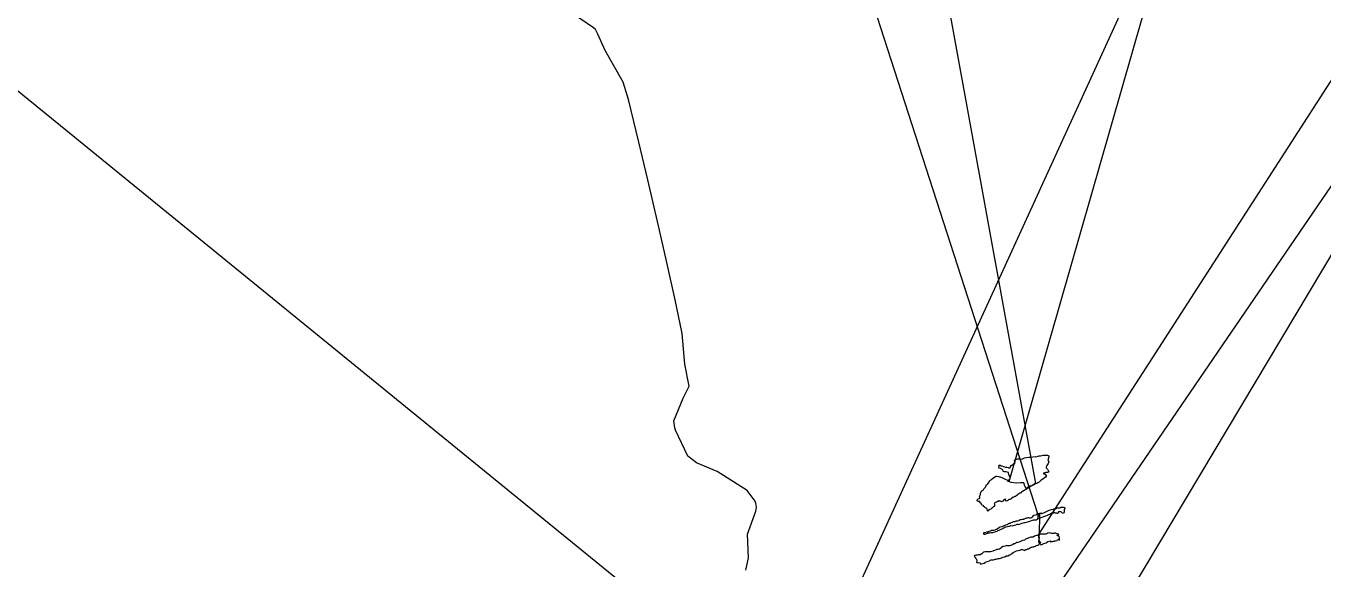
# Model space of a CAD drawing. Extents: x 106.571 to 106.803, y 16.491 to 16.899.
# Drawn here: x 106.6384 to 106.7047, y 16.5595 to 16.5873 of the extents above; entities that cross this region are included whole.
import ezdxf

# ---------------------------------------------------------------- set-up
doc = ezdxf.new("R2010")
doc.units = 0
doc.header["$MEASUREMENT"] = 0
doc.layers.add('Tracklog', color=7, linetype='Continuous')

msp = doc.modelspace()

# ---------------------------------------------------------------- linework, layer by layer
at = {"layer": 'Tracklog', "color": 18}
for points in [[(106.708644, 16.619275, 377.450012), (106.660661, 16.514332, 215.470001), (106.660655, 16.514356, 212.589996), (106.660672, 16.514358, 213.070007), (106.660773, 16.514323, 216.429993), (106.660811, 16.514323, 223.639999), (106.660826, 16.514318, 227.009995), (106.660828, 16.514316, 232.779999), (106.660826, 16.514328, 231.330002), (106.66082, 16.514327, 230.850006), (106.660792, 16.514316, 229.410004), (106.660836, 16.514317, 228.449997), (106.739142, 16.628967, 419.269989)], [(106.677231, 16.60215, 314.48999), (106.690083, 16.562369, 380.820007), (106.690073, 16.56234, 382.26001), (106.69002, 16.562315, 383.700012), (106.690008, 16.562296, 382.73999), (106.689989, 16.562284, 382.73999), (106.689889, 16.562261, 379.859985), (106.689845, 16.562225, 376.01001), (106.689802, 16.56218, 372.649994), (106.689776, 16.562148, 370.23999), (106.689753, 16.562138, 370.23999), (106.689718, 16.562126, 369.76001), (106.689682, 16.562131, 368.320007), (106.689642, 16.562144, 366.399994), (106.689595, 16.562137, 365.920013), (106.689543, 16.562122, 366.399994), (106.689491, 16.562118, 366.880005), (106.689432, 16.562095, 366.880005), (106.6894, 16.562078, 366.880005), (106.689383, 16.56207, 367.359985), (106.689369, 16.562055, 367.359985), (106.689338, 16.562053, 367.359985), (106.689294, 16.562055, 367.839996), (106.689249, 16.562034, 366.880005), (106.689197, 16.562036, 364.959991), (106.68914, 16.562004, 364.480011), (106.689117, 16.561993, 364.480011), (106.689053, 16.56198, 362.070007), (106.688996, 16.561975, 357.75), (106.688994, 16.561976, 356.309998), (106.688939, 16.561959, 357.75), (106.688912, 16.561946, 359.670013), (106.688847, 16.561936, 360.149994), (106.688818, 16.561924, 361.109985), (106.688715, 16.561892, 362.070007), (106.688675, 16.56186, 362.549988), (106.688623, 16.561846, 362.549988), (106.688591, 16.561842, 364), (106.68858, 16.561842, 364.480011), (106.688559, 16.561824, 366.399994), (106.688519, 16.561793, 369.76001), (106.688502, 16.561793, 370.23999), (106.688446, 16.561773, 373.130005), (106.6884, 16.561755, 374.089996), (106.688365, 16.56173, 374.089996), (106.688316, 16.561711, 376.01001), (106.688258, 16.561683, 378.420013), (106.688152, 16.561661, 379.859985), (106.688134, 16.561656, 379.859985), (106.688059, 16.561599, 380.339996), (106.687981, 16.561548, 379.380005), (106.687973, 16.561541, 378.899994), (106.687898, 16.561509, 377.940002), (106.687833, 16.561491, 375.529999), (106.687791, 16.56149, 375.049988), (106.687714, 16.561489, 374.570007), (106.687687, 16.561456, 375.049988), (106.687652, 16.561454, 376.48999), (106.687592, 16.561448, 377.940002), (106.687524, 16.561411, 379.859985), (106.687471, 16.561406, 380.820007), (106.687384, 16.561382, 385.630005), (106.687342, 16.561375, 386.589996), (106.687298, 16.561357, 386.589996), (106.687342, 16.561316, 387.070007), (106.687407, 16.561313, 388.029999), (106.687491, 16.561347, 388.029999), (106.687557, 16.561374, 387.549988), (106.687634, 16.56138, 384.660004), (106.687639, 16.561381, 384.660004), (106.687703, 16.561391, 383.220001), (106.68779, 16.561388, 384.179993), (106.68784, 16.56141, 383.220001), (106.687901, 16.561433, 382.26001), (106.687972, 16.561451, 381.779999), (106.688016, 16.561463, 380.339996), (106.688053, 16.561491, 379.380005), (106.688112, 16.561511, 379.380005), (106.688189, 16.561551, 378.420013), (106.68825, 16.561573, 378.420013), (106.688306, 16.561604, 378.420013), (106.688367, 16.561653, 376.970001), (106.688422, 16.561684, 376.01001), (106.68844, 16.561682, 376.01001), (106.688475, 16.561678, 376.01001), (106.688551, 16.561703, 374.089996), (106.688616, 16.561709, 371.690002), (106.688655, 16.561719, 370.23999), (106.688721, 16.561752, 370.730011), (106.688794, 16.561737, 369.279999), (106.688836, 16.561742, 369.279999), (106.688894, 16.561764, 370.730011), (106.68897, 16.561784, 370.730011), (106.689044, 16.561812, 369.76001), (106.689076, 16.56182, 366.880005), (106.689131, 16.56181, 364), (106.689162, 16.561818, 365.920013), (106.689246, 16.561859, 367.359985), (106.689339, 16.561888, 371.690002), (106.689415, 16.561902, 372.649994), (106.689455, 16.561912, 374.570007), (106.68952, 16.561927, 375.529999), (106.689634, 16.56195, 375.529999), (106.689744, 16.561997, 377.450012), (106.68983, 16.562031, 376.970001), (106.689871, 16.562034, 377.940002), (106.689892, 16.562029, 377.450012), (106.689929, 16.562038, 380.339996), (106.689935, 16.562041, 380.339996), (106.689963, 16.562048, 380.820007), (106.690013, 16.562048, 381.299988), (106.690062, 16.562066, 383.700012), (106.690075, 16.562075, 384.179993), (106.690099, 16.562092, 385.149994), (106.690123, 16.562239, 385.630005), (106.690137, 16.562309, 384.660004), (106.690102, 16.562327, 384.179993), (106.690114, 16.562315, 383.220001), (106.690112, 16.562361, 382.26001), (106.69017, 16.562357, 380.339996), (106.690159, 16.562362, 386.109985), (106.690176, 16.562377, 389.470001), (106.690177, 16.562356, 392.839996), (106.690116, 16.562349, 382.73999), (106.690129, 16.562348, 385.149994), (106.690144, 16.562349, 387.549988), (106.690232, 16.562387, 387.549988), (106.690239, 16.562401, 389.470001), (106.690298, 16.562362, 391.390015), (106.690309, 16.562364, 390.910004), (106.690476, 16.562428, 386.109985), (106.690572, 16.562485, 381.299988), (106.690678, 16.562527, 378.899994), (106.690737, 16.562543, 377.940002), (106.690863, 16.562577, 376.970001), (106.690877, 16.562576, 375.529999), (106.690925, 16.562604, 374.570007), (106.691039, 16.562617, 368.799988), (106.691103, 16.562646, 364.480011), (106.691179, 16.562653, 360.630005), (106.691229, 16.562661, 357.75), (106.691261, 16.562683, 356.790009), (106.69133, 16.562684, 354.859985), (106.691375, 16.562694, 353.420013), (106.691426, 16.562695, 349.100006), (106.691458, 16.562663, 343.809998), (106.69147, 16.562626, 342.850006), (106.691447, 16.562564, 341.890015), (106.691444, 16.562451, 342.369995), (106.691411, 16.562368, 342.850006), (106.69135, 16.562388, 340.440002), (106.691302, 16.562426, 339), (106.691261, 16.562454, 339), (106.691219, 16.562454, 342.369995), (106.691158, 16.562451, 346.690002), (106.691125, 16.562432, 351.5), (106.691127, 16.562428, 354.380005), (106.691116, 16.562371, 356.790009), (106.691102, 16.562366, 356.309998), (106.691059, 16.562387, 355.829987), (106.691026, 16.562373, 356.790009), (106.690984, 16.562387, 358.709991), (106.690928, 16.562416, 362.070007), (106.690874, 16.562386, 363.519989), (106.690809, 16.562377, 365.440002), (106.690766, 16.56234, 367.839996), (106.690699, 16.562316, 370.23999), (106.690642, 16.562291, 373.609985), (106.690572, 16.562267, 376.01001), (106.690483, 16.562224, 375.529999), (106.690389, 16.562185, 377.940002), (106.690298, 16.562151, 380.339996), (106.690216, 16.562133, 382.73999), (106.690196, 16.562125, 383.220001), (106.690116, 16.562099, 384.179993), (106.690113, 16.562119, 385.149994), (106.690116, 16.562284, 388.029999), (106.69015, 16.562373, 388.51001), (106.690173, 16.562339, 389.470001), (106.690175, 16.562317, 389.470001), (106.690159, 16.561282, 386.109985), (106.69012, 16.561268, 388.029999), (106.690054, 16.561233, 387.070007), (106.690023, 16.561235, 388.51001), (106.689932, 16.5612, 388.98999), (106.689853, 16.56116, 388.029999), (106.68973, 16.56115, 386.589996), (106.689627, 16.561115, 385.630005), (106.689571, 16.56109, 382.73999), (106.689553, 16.561089, 382.73999), (106.689471, 16.56105, 379.380005), (106.689407, 16.561001, 378.420013), (106.689312, 16.560985, 375.529999), (106.689245, 16.56095, 375.049988), (106.689139, 16.560903, 371.209991), (106.689079, 16.56088, 368.799988), (106.689028, 16.560874, 367.359985), (106.688927, 16.560818, 372.170013), (106.688861, 16.56081, 374.089996), (106.688798, 16.56077, 376.01001), (106.688696, 16.560727, 375.529999), (106.688639, 16.560712, 374.089996), (106.688559, 16.560712, 372.649994), (106.688511, 16.560723, 369.76001), (106.688474, 16.560714, 366.880005), (106.688423, 16.560691, 365.440002), (106.688327, 16.560685, 364), (106.688246, 16.560631, 365.440002), (106.688202, 16.560591, 367.359985), (106.688135, 16.560549, 371.209991), (106.688073, 16.560531, 373.609985), (106.688002, 16.560523, 374.570007), (106.687964, 16.5605, 375.529999), (106.687887, 16.560468, 377.450012), (106.687826, 16.560452, 378.420013), (106.6878, 16.56043, 379.380005), (106.68767, 16.560412, 381.299988), (106.687536, 16.560406, 380.820007), (106.687407, 16.560406, 376.48999), (106.687324, 16.560379, 375.529999), (106.687239, 16.560309, 374.570007), (106.687148, 16.560252, 373.609985), (106.687133, 16.560244, 374.089996), (106.687046, 16.560246, 373.609985), (106.686989, 16.560234, 372.649994), (106.68694, 16.560231, 369.279999), (106.686887, 16.560218, 364.959991), (106.686852, 16.560209, 364), (106.686849, 16.560186, 362.549988), (106.686884, 16.560137, 362.070007), (106.686909, 16.560084, 361.109985), (106.686958, 16.560026, 361.589996), (106.686983, 16.559947, 357.75), (106.686959, 16.559871, 354.859985), (106.687002, 16.559838, 355.829987), (106.687051, 16.559857, 358.230011), (106.687125, 16.559847, 360.149994), (106.687153, 16.55985, 359.670013), (106.687169, 16.559769, 362.070007), (106.687217, 16.559784, 362.070007), (106.687283, 16.559811, 358.230011), (106.687346, 16.559833, 352.459991), (106.687423, 16.559869, 350.540009), (106.687513, 16.559914, 348.619995), (106.687628, 16.559943, 345.730011), (106.687658, 16.559971, 347.170013), (106.687716, 16.559996, 349.100006), (106.687831, 16.56, 350.540009), (106.687922, 16.560023, 360.630005), (106.68796, 16.560037, 362.549988), (106.688059, 16.560062, 364), (106.688134, 16.560063, 364), (106.688212, 16.560089, 363.040009), (106.688314, 16.560134, 362.070007), (106.688411, 16.560153, 360.630005), (106.688471, 16.560205, 357.269989), (106.688526, 16.560206, 353.420013), (106.688558, 16.560195, 351.019989), (106.688651, 16.560243, 349.579987), (106.688711, 16.560266, 348.130005), (106.688764, 16.56032, 348.619995), (106.68883, 16.560372, 349.579987), (106.688938, 16.560421, 348.130005), (106.688996, 16.56045, 346.209991), (106.689084, 16.56048, 343.809998), (106.689166, 16.560492, 343.809998), (106.68923, 16.560514, 350.059998), (106.689241, 16.560531, 353.420013), (106.689316, 16.56052, 354.380005), (106.689348, 16.560507, 357.269989), (106.689423, 16.560479, 360.630005), (106.689453, 16.560504, 364.480011), (106.689473, 16.560519, 365.440002), (106.689517, 16.560522, 368.320007), (106.689574, 16.560555, 370.730011), (106.68962, 16.560564, 371.690002), (106.689674, 16.560599, 372.649994), (106.689718, 16.56062, 374.089996), (106.689749, 16.560636, 377.450012), (106.68979, 16.56064, 380.820007), (106.689845, 16.560665, 380.339996), (106.689883, 16.560663, 380.820007), (106.689919, 16.560684, 385.149994), (106.689971, 16.560699, 388.98999), (106.690015, 16.560721, 391.390015), (106.690088, 16.560748, 392.839996), (106.69015, 16.560782, 395.23999), (106.690184, 16.560819, 396.200012), (106.690178, 16.560836, 396.200012), (106.690152, 16.560936, 394.279999), (106.690161, 16.561064, 393.799988), (106.690152, 16.561176, 394.279999), (106.690145, 16.56127, 394.279999), (106.690141, 16.561276, 394.279999), (106.690137, 16.561274, 395.720001), (106.690139, 16.561276, 394.76001), (106.690125, 16.56128, 389.950012), (106.690177, 16.561271, 387.549988), (106.690175, 16.561271, 386.589996), (106.690166, 16.561265, 388.029999), (106.690151, 16.561166, 388.51001), (106.690156, 16.561134, 388.51001), (106.690153, 16.561011, 389.470001), (106.690166, 16.560968, 391.390015), (106.690169, 16.56095, 392.359985), (106.690197, 16.56092, 393.320007), (106.690222, 16.560864, 394.76001), (106.69022, 16.560834, 395.720001), (106.690241, 16.560758, 397.640015), (106.690263, 16.560761, 397.160004), (106.690397, 16.560826, 395.23999), (106.690513, 16.560866, 393.320007), (106.690611, 16.560927, 388.98999), (106.690679, 16.560945, 386.109985), (106.690738, 16.56096, 382.73999), (106.690743, 16.560902, 378.899994), (106.690781, 16.560935, 378.899994), (106.690815, 16.560937, 378.420013), (106.690849, 16.560941, 376.01001), (106.690879, 16.560943, 372.170013), (106.690941, 16.560946, 370.730011), (106.690964, 16.560963, 368.799988), (106.690998, 16.560961, 367.359985), (106.691075, 16.560978, 363.040009), (106.691106, 16.56101, 359.670013), (106.691145, 16.561027, 356.790009), (106.691173, 16.56101, 356.790009), (106.691217, 16.561016, 356.309998), (106.69119, 16.561077, 353.899994), (106.691198, 16.561122, 345.730011), (106.691177, 16.561187, 341.410004), (106.691131, 16.561245, 340.920013), (106.691084, 16.561243, 339.959991), (106.691106, 16.561257, 342.369995), (106.691154, 16.561236, 347.170013), (106.691101, 16.561258, 353.899994), (106.691066, 16.561223, 351.019989), (106.691077, 16.561231, 352.459991), (106.691122, 16.561244, 354.859985), (106.691139, 16.561264, 357.75), (106.691152, 16.56127, 362.549988), (106.691164, 16.561266, 363.040009), (106.691145, 16.561316, 355.829987), (106.691098, 16.561325, 351.019989), (106.691056, 16.561332, 348.619995), (106.691043, 16.561332, 348.619995), (106.691017, 16.561358, 350.059998), (106.690973, 16.561357, 351.019989), (106.690942, 16.561364, 356.309998), (106.690906, 16.561344, 362.070007), (106.690858, 16.561335, 364), (106.690812, 16.561347, 364.959991), (106.690759, 16.561356, 366.399994), (106.690685, 16.561375, 368.799988), (106.690606, 16.561354, 371.209991), (106.690561, 16.561318, 370.730011), (106.690503, 16.561311, 370.730011), (106.690435, 16.561305, 372.649994), (106.690347, 16.561306, 373.130005), (106.690292, 16.561311, 374.089996), (106.690238, 16.5613, 376.01001), (106.690178, 16.561277, 377.940002), (106.690142, 16.56128, 381.779999), (106.690151, 16.561303, 387.549988), (106.690161, 16.561329, 389.950012), (106.690162, 16.561329, 390.429993), (106.733122, 16.628015, 390.910004)], [(106.735376, 16.626359, 405.809998), (106.66976, 16.5164, 290.940002)], [(106.750396, 16.492356, 425.040009), (106.592319, 16.62116, 207.779999)], [(106.683273, 16.600764, 309.200012), (106.689975, 16.563889, 300.070007), (106.689313, 16.563484, 377.940002), (106.689247, 16.563454, 376.970001), (106.689236, 16.563416, 376.01001), (106.689191, 16.563397, 374.089996), (106.689165, 16.563402, 373.609985), (106.689122, 16.563374, 371.690002), (106.689079, 16.563338, 369.76001), (106.689036, 16.563293, 368.320007), (106.688949, 16.563237, 364.959991), (106.688925, 16.56322, 364.480011), (106.688912, 16.563229, 363.519989), (106.688855, 16.563196, 362.070007), (106.688825, 16.56319, 361.109985), (106.688791, 16.563177, 359.190002), (106.688727, 16.563121, 355.829987), (106.68866, 16.563082, 352.459991), (106.688605, 16.563072, 350.059998), (106.688574, 16.563053, 348.619995), (106.688557, 16.563036, 348.130005), (106.68849, 16.56299, 346.209991), (106.688461, 16.563013, 345.25), (106.688449, 16.56309, 345.730011), (106.688372, 16.563075, 343.329987), (106.688304, 16.562998, 340.440002), (106.688239, 16.562956, 338.040009), (106.688215, 16.562985, 339.480011), (106.68818, 16.562997, 340.440002), (106.688172, 16.563001, 340.440002), (106.688124, 16.563012, 339.480011), (106.688084, 16.563011, 338.040009), (106.688077, 16.562974, 335.160004), (106.688032, 16.56297, 333.230011), (106.687988, 16.562946, 332.75), (106.687972, 16.562942, 332.75), (106.687891, 16.562912, 332.75), (106.687873, 16.562883, 332.75), (106.687866, 16.56284, 331.309998), (106.687874, 16.562836, 329.869995), (106.687873, 16.562779, 332.269989), (106.687887, 16.562742, 335.640015), (106.687819, 16.562696, 334.679993), (106.687812, 16.562684, 335.160004), (106.687776, 16.562658, 333.709991), (106.687729, 16.562624, 331.790009), (106.687693, 16.562591, 333.709991), (106.687645, 16.562573, 336.119995), (106.687568, 16.562522, 341.410004), (106.687537, 16.562483, 343.809998), (106.687516, 16.562508, 347.170013), (106.687506, 16.562587, 348.619995), (106.687487, 16.562628, 345.25), (106.687425, 16.562648, 344.769989), (106.687392, 16.562674, 343.809998), (106.687373, 16.562708, 345.25), (106.687318, 16.562721, 344.290009), (106.687325, 16.562763, 342.369995), (106.687296, 16.562777, 341.410004), (106.687235, 16.562792, 342.850006), (106.687198, 16.562873, 341.890015), (106.687139, 16.562928, 340.440002), (106.687131, 16.56297, 340.920013), (106.687092, 16.562981, 339.480011), (106.687044, 16.562981, 339), (106.686995, 16.563006, 339), (106.686991, 16.563047, 337.079987), (106.687029, 16.563111, 331.790009), (106.687111, 16.563137, 326.5), (106.687125, 16.56318, 322.179993), (106.687134, 16.563192, 320.73999), (106.687112, 16.563248, 319.779999), (106.687132, 16.563292, 323.619995), (106.687172, 16.563318, 326.019989), (106.687166, 16.563373, 325.540009), (106.687186, 16.563452, 327.950012), (106.687209, 16.563482, 331.309998), (106.687236, 16.56354, 333.709991), (106.687301, 16.563551, 335.640015), (106.687331, 16.563618, 337.079987), (106.68737, 16.563657, 338.040009), (106.687372, 16.563666, 338.519989), (106.687421, 16.563717, 339.480011), (106.687433, 16.563759, 340.920013), (106.687484, 16.563831, 343.329987), (106.687532, 16.563884, 347.170013), (106.687575, 16.563931, 350.059998), (106.68762, 16.563997, 350.540009), (106.687629, 16.564034, 351.019989), (106.687666, 16.564046, 353.899994), (106.687699, 16.564079, 355.339996), (106.687736, 16.56412, 357.269989), (106.687786, 16.564158, 360.149994), (106.68785, 16.564196, 361.589996), (106.687888, 16.564213, 362.070007), (106.687953, 16.564275, 363.519989), (106.687999, 16.564271, 364), (106.688091, 16.564248, 366.399994), (106.688129, 16.564245, 367.359985), (106.688164, 16.564235, 367.839996), (106.688295, 16.564188, 369.76001), (106.688419, 16.564126, 373.609985), (106.68854, 16.564061, 376.48999), (106.688567, 16.564054, 377.450012), (106.688677, 16.564143, 374.089996), (106.688686, 16.564229, 369.76001), (106.688614, 16.564347, 365.440002), (106.688599, 16.564459, 363.519989), (106.688472, 16.564498, 362.549988), (106.688388, 16.564501, 360.630005), (106.688347, 16.564509, 360.149994), (106.688327, 16.56452, 359.670013), (106.688312, 16.564588, 357.75), (106.688186, 16.564658, 355.829987), (106.688167, 16.56466, 355.339996), (106.688108, 16.56468, 353.420013), (106.688117, 16.564777, 351.019989), (106.688106, 16.564817, 349.579987), (106.688117, 16.564845, 348.619995), (106.688171, 16.564838, 345.730011), (106.688224, 16.564806, 347.649994), (106.688249, 16.564804, 347.649994), (106.688335, 16.564769, 349.100006), (106.68845, 16.564733, 352.459991), (106.688513, 16.564724, 354.380005), (106.68857, 16.564715, 355.339996), (106.6886, 16.564693, 355.829987), (106.688665, 16.564692, 355.829987), (106.688701, 16.564709, 355.829987), (106.688701, 16.564762, 355.339996), (106.688735, 16.564822, 357.75), (106.688816, 16.564873, 360.149994), (106.688871, 16.564913, 361.589996), (106.688939, 16.564965, 362.549988), (106.688901, 16.565087, 360.630005), (106.688947, 16.56511, 359.670013), (106.688979, 16.565156, 358.709991), (106.689023, 16.565141, 358.230011), (106.689058, 16.565151, 357.75), (106.689158, 16.56515, 357.75), (106.689273, 16.565139, 357.75), (106.689405, 16.565207, 358.230011), (106.689522, 16.565219, 359.670013), (106.68964, 16.565236, 359.190002), (106.689712, 16.565241, 358.709991), (106.689831, 16.565261, 357.75), (106.689961, 16.565284, 356.309998), (106.690034, 16.565268, 352.459991), (106.690103, 16.565297, 349.100006), (106.690158, 16.565308, 346.690002), (106.690227, 16.565319, 347.649994), (106.690375, 16.565343, 346.690002), (106.690501, 16.565341, 344.769989), (106.690596, 16.565348, 339.959991), (106.690653, 16.565304, 338.040009), (106.69064, 16.565184, 334.200012), (106.690597, 16.565073, 332.75), (106.690663, 16.565005, 331.790009), (106.690629, 16.564924, 331.309998), (106.690587, 16.564863, 330.829987), (106.690538, 16.564797, 332.269989), (106.690512, 16.56471, 334.679993), (106.690525, 16.56469, 335.160004), (106.690596, 16.564623, 333.230011), (106.690599, 16.564599, 332.75), (106.690649, 16.564498, 333.709991), (106.690604, 16.564466, 333.230011), (106.690501, 16.564456, 335.160004), (106.690428, 16.56444, 339), (106.69038, 16.564422, 339.959991), (106.690387, 16.564399, 340.920013), (106.690455, 16.564389, 342.369995), (106.690513, 16.564309, 343.809998), (106.690525, 16.564278, 343.329987), (106.690481, 16.564217, 344.290009), (106.690412, 16.564168, 345.730011), (106.690359, 16.564131, 348.619995), (106.6903, 16.564081, 351.5), (106.690249, 16.564046, 355.339996), (106.690212, 16.56401, 359.190002), (106.690156, 16.563972, 362.070007), (106.6901, 16.563936, 365.440002), (106.690045, 16.563895, 368.320007), (106.689983, 16.563872, 370.730011), (106.68993, 16.563852, 375.049988), (106.689858, 16.563807, 377.940002), (106.689781, 16.563778, 378.899994), (106.689688, 16.563754, 379.380005), (106.68958, 16.563715, 377.450012), (106.68957, 16.5637, 377.450012), (106.689497, 16.563605, 380.339996), (106.689474, 16.563601, 382.73999), (106.689478, 16.563588, 383.220001), (106.689502, 16.56366, 384.179993), (106.689489, 16.563686, 384.179993), (106.689426, 16.563766, 382.73999), (106.689386, 16.563925, 380.339996), (106.68921, 16.563925, 380.339996), (106.688983, 16.56391, 380.820007), (106.68873, 16.563952, 379.380005), (106.688556, 16.564023, 377.940002), (106.688543, 16.564021, 377.940002), (106.688557, 16.56401, 378.420013), (106.688587, 16.56401, 378.420013), (106.688606, 16.564009, 377.940002), (106.688627, 16.564023, 379.380005), (106.688638, 16.564007, 377.940002), (106.688634, 16.563996, 379.859985), (106.688624, 16.563997, 382.26001), (106.704337, 16.618748, 378.420013)], [(106.675181, 16.559463, 218.839996), (106.675317, 16.560101, 218.839996), (106.675265, 16.561313, 219.800003), (106.675687, 16.562475, 222.199997), (106.675715, 16.562685, 223.160004), (106.67571, 16.562791, 223.639999), (106.675689, 16.562897, 224.119995), (106.675656, 16.563001, 224.610001), (106.675248, 16.563533, 225.570007), (106.673714, 16.564515, 227.009995), (106.672656, 16.564946, 227.970001), (106.672209, 16.565288, 228.449997), (106.671584, 16.566629, 229.410004), (106.671541, 16.566751, 229.410004), (106.671488, 16.567107, 229.410004), (106.671976, 16.568257, 228.929993), (106.672275, 16.56888, 228.929993), (106.672059, 16.570002, 227.490005), (106.671919, 16.571568, 228.449997), (106.67157, 16.573283, 228.449997), (106.67111, 16.575347, 226.050003), (106.670711, 16.577063, 227.970001), (106.670167, 16.579412, 228.929993), (106.669702, 16.581342, 228.929993), (106.669184, 16.583529, 230.850006), (106.668916, 16.584406, 231.330002), (106.667984, 16.586037, 234.220001), (106.667621, 16.586874, 235.660004), (106.667487, 16.587098, 236.139999), (106.667398, 16.587183, 236.619995), (106.666424, 16.587856, 236.619995)]]:
    msp.add_polyline3d(points, dxfattribs=at)

doc.saveas('drawing.dxf')
